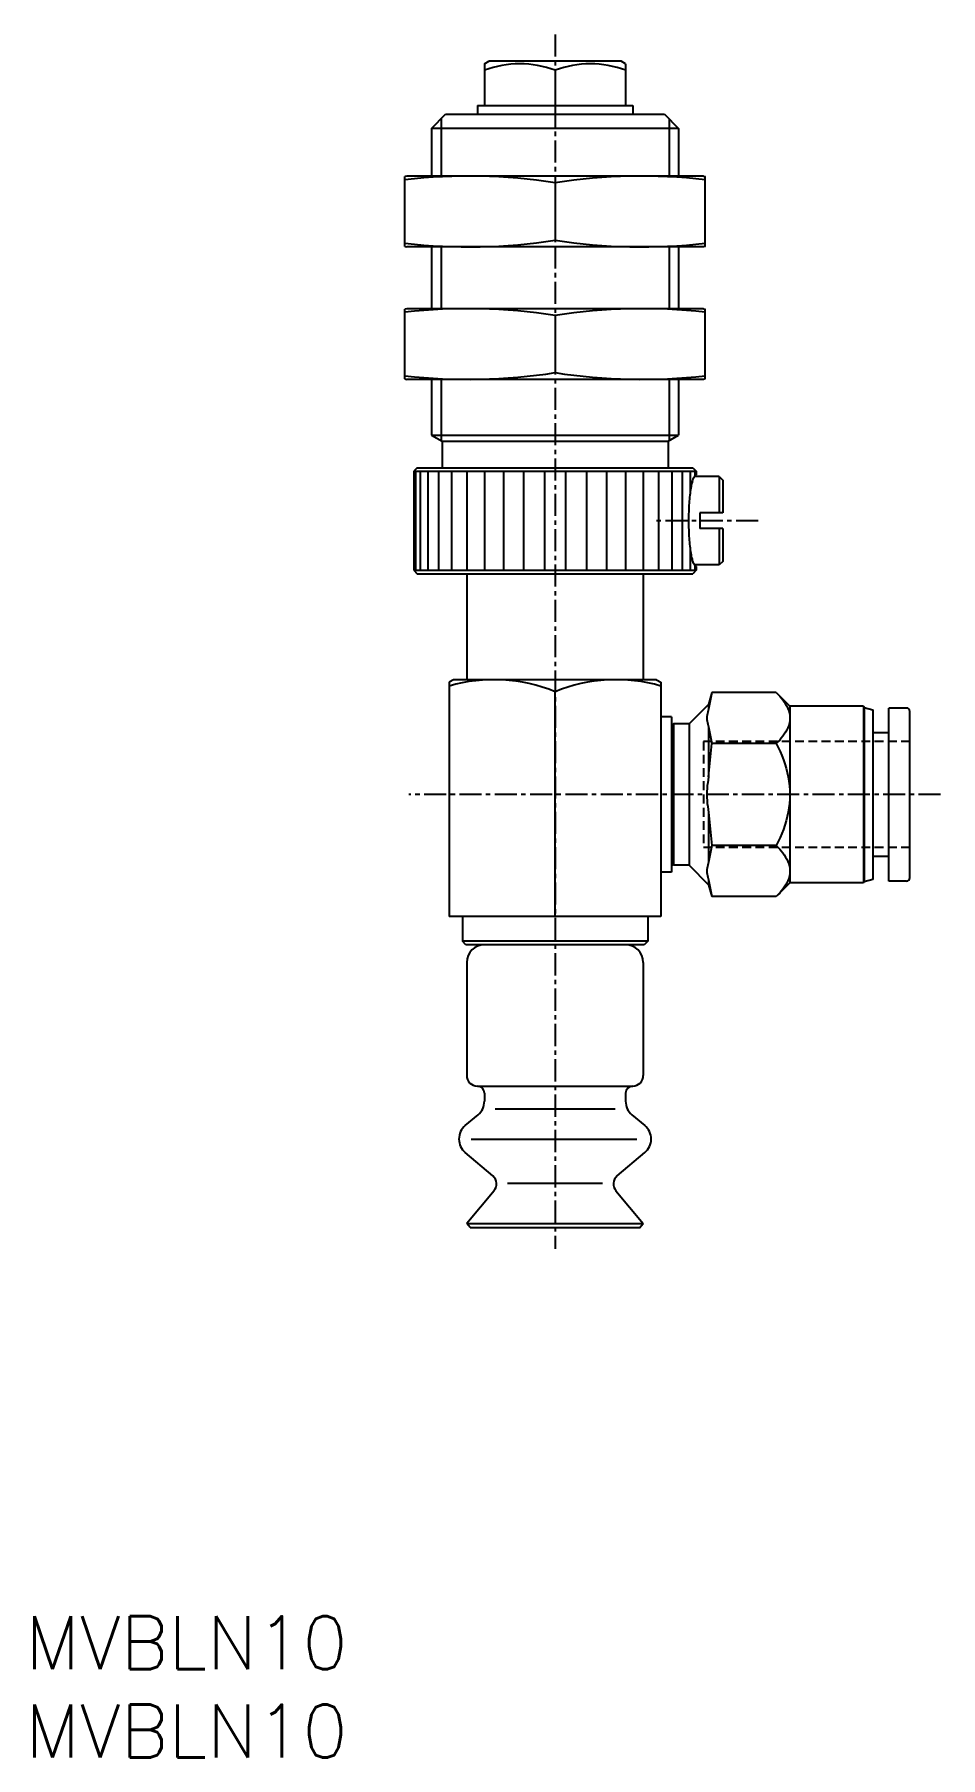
# Model space of a CAD drawing. Extents: x 0.5 to 51.8, y 0 to 97.5.
import ezdxf

# ---------------------------------------------------------------- set-up
doc = ezdxf.new("R2010")
doc.units = 0
doc.linetypes.add('CENTER', pattern=[2, 1.25, -0.25, 0.25, -0.25])
doc.linetypes.add('DASHED', pattern=[0.75, 0.5, -0.25])
doc.layers.get('0').update_dxf_attribs({"linetype": 'CONTINUOUS'})
doc.layers.add('CENTER', color=1, linetype='CENTER')
doc.styles.get("Standard").update_dxf_attribs({"font": 'txt.shx'})

# ---------------------------------------------------------------- blocks, each defined once
blk = doc.blocks.new('*U11')
at = {"color": 7, "linetype": 'CONTINUOUS'}
blk.add_text('MVBLN10', height=3, dxfattribs=at).set_placement((0, 0))
blk = doc.blocks.new('*U12')
at = {"color": 7, "linetype": 'CONTINUOUS'}
blk.add_text('MVBLN10', height=3, dxfattribs=at).set_placement((0, 5))

msp = doc.modelspace()

# ---------------------------------------------------------------- linework, layer by layer
at = {"color": 7, "linetype": 'CONTINUOUS'}
for p, q in [((26, 95.856), (26.25, 96)), ((26, 95.856), (26, 93.5)), ((33.75, 96), (26.25, 96)), ((34, 95.856), (33.75, 96)), ((34, 95.856), (34, 93.5)), ((30, 95.498), (30, 93.5)), ((23, 92.2), (23.8, 93)), ((23.541, 92.742), (23.541, 89.5)), ((23.8, 93), (36.2, 93)), ((25.6, 93.5), (34.4, 93.5)), ((25.6, 93.5), (25.6, 93)), ((34.4, 93.5), (34.4, 93)), ((36.2, 93), (37, 92.2)), ((36.458, 92.742), (36.458, 89.5)), ((23, 92.2), (23, 89.5)), ((37, 92.2), (23, 92.2)), ((37, 92.2), (37, 89.5)), ((21.6, 89.5), (21.5, 89.473)), ((21.5, 85.527), (21.5, 89.473)), ((38.4, 89.5), (21.6, 89.5)), ((30, 89.121), (30, 85.879)), ((38.4, 89.5), (38.5, 89.473)), ((38.5, 85.527), (38.5, 89.473)), ((21.5, 85.527), (21.6, 85.5)), ((38.4, 85.5), (21.6, 85.5)), ((23, 85.5), (23, 82)), ((23.541, 85.5), (23.541, 82)), ((36.458, 85.5), (36.458, 82)), ((37, 85.5), (37, 82)), ((38.5, 85.527), (38.4, 85.5)), ((21.6, 82), (21.5, 81.973)), ((21.5, 78.027), (21.5, 81.973)), ((38.4, 82), (21.6, 82)), ((38.4, 82), (38.5, 81.973)), ((38.5, 78.027), (38.5, 81.973)), ((30, 81.621), (30, 78.379)), ((21.5, 78.027), (21.6, 78)), ((38.5, 78.027), (38.4, 78)), ((38.4, 78), (21.6, 78)), ((23, 78), (23, 74.846)), ((23.541, 78), (23.541, 74.534)), ((36.458, 78), (36.458, 74.534)), ((37, 78), (37, 74.846)), ((23, 74.846), (23.6, 74.5)), ((23, 74.846), (37, 74.846)), ((23.6, 74.5), (36.4, 74.5)), ((23.6, 74.5), (23.6, 73)), ((36.4, 74.5), (37, 74.846)), ((36.4, 74.5), (36.4, 73)), ((22.2, 73), (22, 72.8)), ((22, 72.8), (22, 67.2)), ((22, 72.8), (38, 72.8)), ((22.089, 72.8), (22.089, 67.2)), ((22.2, 73), (37.8, 73)), ((22.355, 72.8), (22.355, 67.2)), ((22.792, 72.8), (22.792, 67.2)), ((23.39, 72.8), (23.39, 67.2)), ((24.136, 72.8), (24.136, 67.2)), ((25.012, 72.8), (25.012, 67.2)), ((26, 72.8), (26, 67.2)), ((27.077, 72.8), (27.077, 67.2)), ((28.22, 72.8), (28.22, 67.2)), ((29.402, 72.8), (29.402, 67.2)), ((30.598, 72.8), (30.598, 67.2)), ((31.78, 72.8), (31.78, 67.2)), ((32.923, 72.8), (32.923, 67.2)), ((34, 72.8), (34, 67.2)), ((34.988, 72.8), (34.988, 67.2)), ((35.864, 72.8), (35.864, 67.2)), ((36.61, 72.8), (36.61, 67.2)), ((37.208, 72.8), (37.208, 67.2)), ((37.645, 72.8), (37.645, 71.494)), ((37.8, 73), (38, 72.8)), ((39.3, 72.5), (37.881, 72.5)), ((37.911, 72.8), (37.911, 72.544)), ((38, 72.8), (38, 72.6)), ((39.3, 72.5), (39.5, 72.3)), ((39.3, 72.5), (39.3, 70.45)), ((39.5, 72.3), (39.5, 70.45)), ((39.5, 70.45), (38.2, 70.45)), ((38.2, 70.45), (38.2, 69.55)), ((39.5, 69.55), (38.2, 69.55)), ((39.3, 69.55), (39.3, 67.5)), ((39.5, 69.55), (39.5, 67.7)), ((37.645, 68.506), (37.645, 67.2)), ((39.3, 67.5), (37.881, 67.5)), ((37.911, 67.456), (37.911, 67.2)), ((38, 67.4), (38, 67.2)), ((39.5, 67.7), (39.3, 67.5)), ((22, 67.2), (22.2, 67)), ((22, 67.2), (38, 67.2)), ((22.2, 67), (37.8, 67)), ((25, 67), (25, 61)), ((35, 67), (35, 61)), ((38, 67.2), (37.8, 67)), ((24.25, 61), (24, 60.856)), ((24, 60.856), (24, 47.6)), ((35.75, 61), (24.25, 61)), ((35.75, 61), (36, 60.856)), ((36, 60.856), (36, 47.6)), ((30, 47.6), (30, 60.32)), ((38.7, 59.6), (37.6, 58.5)), ((38.88, 60.273), (38.7, 59.6)), ((38.7, 59.6), (38.7, 59.333)), ((42.526, 60.274), (38.88, 60.274)), ((42.526, 60.273), (43.3, 59.5)), ((43.3, 59.5), (43.3, 49.5)), ((47.462, 59.5), (43.3, 59.5)), ((47.462, 59.5), (47.5, 59.434)), ((47.462, 59.5), (47.462, 49.5)), ((36.6, 58.9), (36, 58.9)), ((36.6, 58.9), (36.6, 50.1)), ((47.5, 59.434), (47.5, 49.566)), ((47.5, 59.434), (48, 59.3)), ((48, 59.3), (48, 49.7)), ((48.9, 49.6), (48.9, 59.4)), ((49.9, 59.4), (48.9, 59.4)), ((50.1, 49.8), (50.1, 59.2)), ((36.7, 58.5), (36.6, 58.4)), ((37.6, 58.5), (36.7, 58.5)), ((36.7, 58.5), (36.7, 50.5)), ((37.6, 58.5), (37.6, 50.5)), ((38.7, 58.328), (38.7, 55.505)), ((48.9, 58), (48, 58)), ((42.526, 57.387), (38.88, 57.387)), ((38.7, 53.495), (38.7, 50.672)), ((42.526, 51.613), (38.88, 51.613)), ((48.9, 51), (48, 51)), ((36.6, 50.1), (36, 50.1)), ((36.7, 50.5), (36.6, 50.6)), ((37.6, 50.5), (36.7, 50.5)), ((37.6, 50.5), (38.7, 49.4)), ((38.7, 49.667), (38.7, 49.4)), ((38.7, 49.4), (38.88, 48.726)), ((43.3, 49.5), (42.526, 48.726)), ((47.462, 49.5), (43.3, 49.5)), ((47.5, 49.566), (47.462, 49.5)), ((48, 49.7), (47.5, 49.566)), ((49.9, 49.6), (48.9, 49.6)), ((42.526, 48.726), (38.88, 48.726)), ((36, 47.6), (24, 47.6)), ((24.75, 47.6), (24.75, 46.2)), ((35.25, 47.6), (35.25, 46.2)), ((35.25, 46.2), (24.75, 46.2)), ((24.95, 46), (24.75, 46.2)), ((35.05, 46), (24.95, 46)), ((35.25, 46.2), (35.05, 46)), ((25, 45), (25, 38.6)), ((35, 45), (35, 38.6)), ((25.6, 38), (34.4, 38)), ((26, 37.6), (26, 37.145)), ((34, 37.6), (34, 37.145)), ((24.913, 35.766), (25.643, 36.378)), ((26.609, 36.722), (33.406, 36.722)), ((34.357, 36.378), (35.087, 35.766)), ((26.474, 32.924), (24.913, 34.234)), ((25.25, 35), (34.626, 35)), ((33.526, 32.924), (35.087, 34.234)), ((27.303, 32.516), (32.684, 32.516)), ((26.548, 32.079), (25, 30.233)), ((33.452, 32.079), (35, 30.233)), ((25.196, 30), (25, 30.233)), ((25, 30.233), (35, 30.233)), ((34.804, 30), (35, 30.233)), ((25.196, 30), (34.804, 30))]:
    msp.add_line(p, q, dxfattribs=at)
at = {"color": 3, "linetype": 'DASHED'}
for p, q in [((38.4, 57.5), (38.4, 51.5)), ((50.1, 57.5), (38.4, 57.5)), ((50.1, 51.5), (38.4, 51.5))]:
    msp.add_line(p, q, dxfattribs=at)
at = {"color": 7, "linetype": 'CONTINUOUS'}
for points in [[(38, 72.6, 0.049127), (37.915, 72.55, 0.049127), (37.834, 72.402, 0.049127), (37.759, 72.162, 0.049127), (37.693, 71.838, 0.049127), (37.639, 71.444, 0.049127), (37.599, 70.995, 0.049127), (37.574, 70.507, 0.049127), (37.566, 70, 0.049127), (37.574, 69.493, 0.049127), (37.599, 69.005, 0.049127), (37.639, 68.556, 0.049127), (37.693, 68.162, 0.049127), (37.759, 67.838, 0.049127), (37.834, 67.598, 0.049127), (37.915, 67.45, 0.049127), (38, 67.4, -1)], [(42.526, 60.274, -0.103305), (43.182, 59.374, -0.21661), (43.182, 58.286, -0.103324), (42.526, 57.387)], [(38.7, 59.333, 0.060455), (38.612, 59.002, 0.069418), (38.612, 58.659, 0.060489), (38.7, 58.328)], [(42.526, 57.387, -0.076016), (43.204, 55.5, -0.096022), (43.204, 53.5, -0.076035), (42.526, 51.613)], [(38.7, 55.505, 0.032376), (38.611, 54.837, 0.033601), (38.611, 54.163, 0.032383), (38.7, 53.495)], [(42.526, 51.613, -0.103304), (43.182, 50.714, -0.216609), (43.182, 49.626, -0.103325), (42.526, 48.726)], [(38.7, 50.672, 0.060455), (38.612, 50.341, 0.069417), (38.612, 49.998, 0.060489), (38.7, 49.667)]]:
    msp.add_lwpolyline(points, format="xyb", dxfattribs=at)
for points in [[(38.88, 60.274), (38.79, 59.803), (38.7, 59.333)], [(38.7, 58.328), (38.79, 57.857), (38.88, 57.387)], [(38.7, 55.505), (38.79, 56.446), (38.88, 57.387)], [(38.7, 53.495), (38.79, 52.554), (38.88, 51.613)], [(38.88, 51.613), (38.79, 51.143), (38.7, 50.672)], [(38.7, 49.667), (38.79, 49.197), (38.88, 48.726)]]:
    msp.add_lwpolyline(points, dxfattribs=at)
for centre, radius, start, end in [((28, 90.079), 5.777, 69.74383, 110.25617), ((32, 90.079), 5.777, 69.74383, 110.25617), ((25.093, 57.55), 31.95, 81.16457, 96.45603), ((34.907, 57.55), 31.95, 83.54398, 98.83543), ((25.093, 117.45), 31.95, 263.54397, 278.83543), ((34.907, 117.45), 31.95, 261.16457, 276.45603), ((25.093, 50.05), 31.95, 81.16457, 96.45603), ((34.907, 50.05), 31.95, 83.54398, 98.83543), ((25.093, 109.95), 31.95, 263.54397, 278.83543), ((34.907, 109.95), 31.95, 261.16457, 276.45603), ((26.536, 51.839), 9.161, 67.78069, 106.07093), ((33.464, 51.839), 9.161, 73.92907, 112.21931), ((49.9, 59.2), 0.2, 0, 90), ((49.9, 49.8), 0.2, 270, 0), ((26, 45), 1, 90, 180), ((34, 45), 1, 0, 90), ((25.6, 38.6), 0.6, 180, 270), ((34.4, 38.6), 0.6, 270, 0), ((25.6, 37.6), 0.4, 0, 90), ((25, 37.145), 1, 309.99999, 0), ((34.4, 37.6), 0.4, 90, 180), ((35, 37.145), 1, 180, 230.00001), ((25.556, 35), 1, 129.99999, 230.00001), ((34.444, 35), 1, 309.99999, 50.00001), ((26.089, 32.464), 0.6, 320, 50), ((33.911, 32.464), 0.6, 130, 220)]:
    msp.add_arc(centre, radius, start, end, dxfattribs=at)
msp.add_point((34.804, 30), dxfattribs=at)
at = {"layer": 'CENTER', "color": 1, "linetype": 'CENTER'}
for p, q in [((30, 97.52), (30, 28.786)), ((41.5, 70), (35.566, 70)), ((51.835, 54.5), (21.717, 54.5))]:
    msp.add_line(p, q, dxfattribs=at)

# ---------------------------------------------------------------- block references
at = {"color": 7, "linetype": 'CONTINUOUS'}
for name in ['*U12', '*U11']:
    msp.add_blockref(name, (0, 0), dxfattribs=at)

doc.saveas('drawing.dxf')
